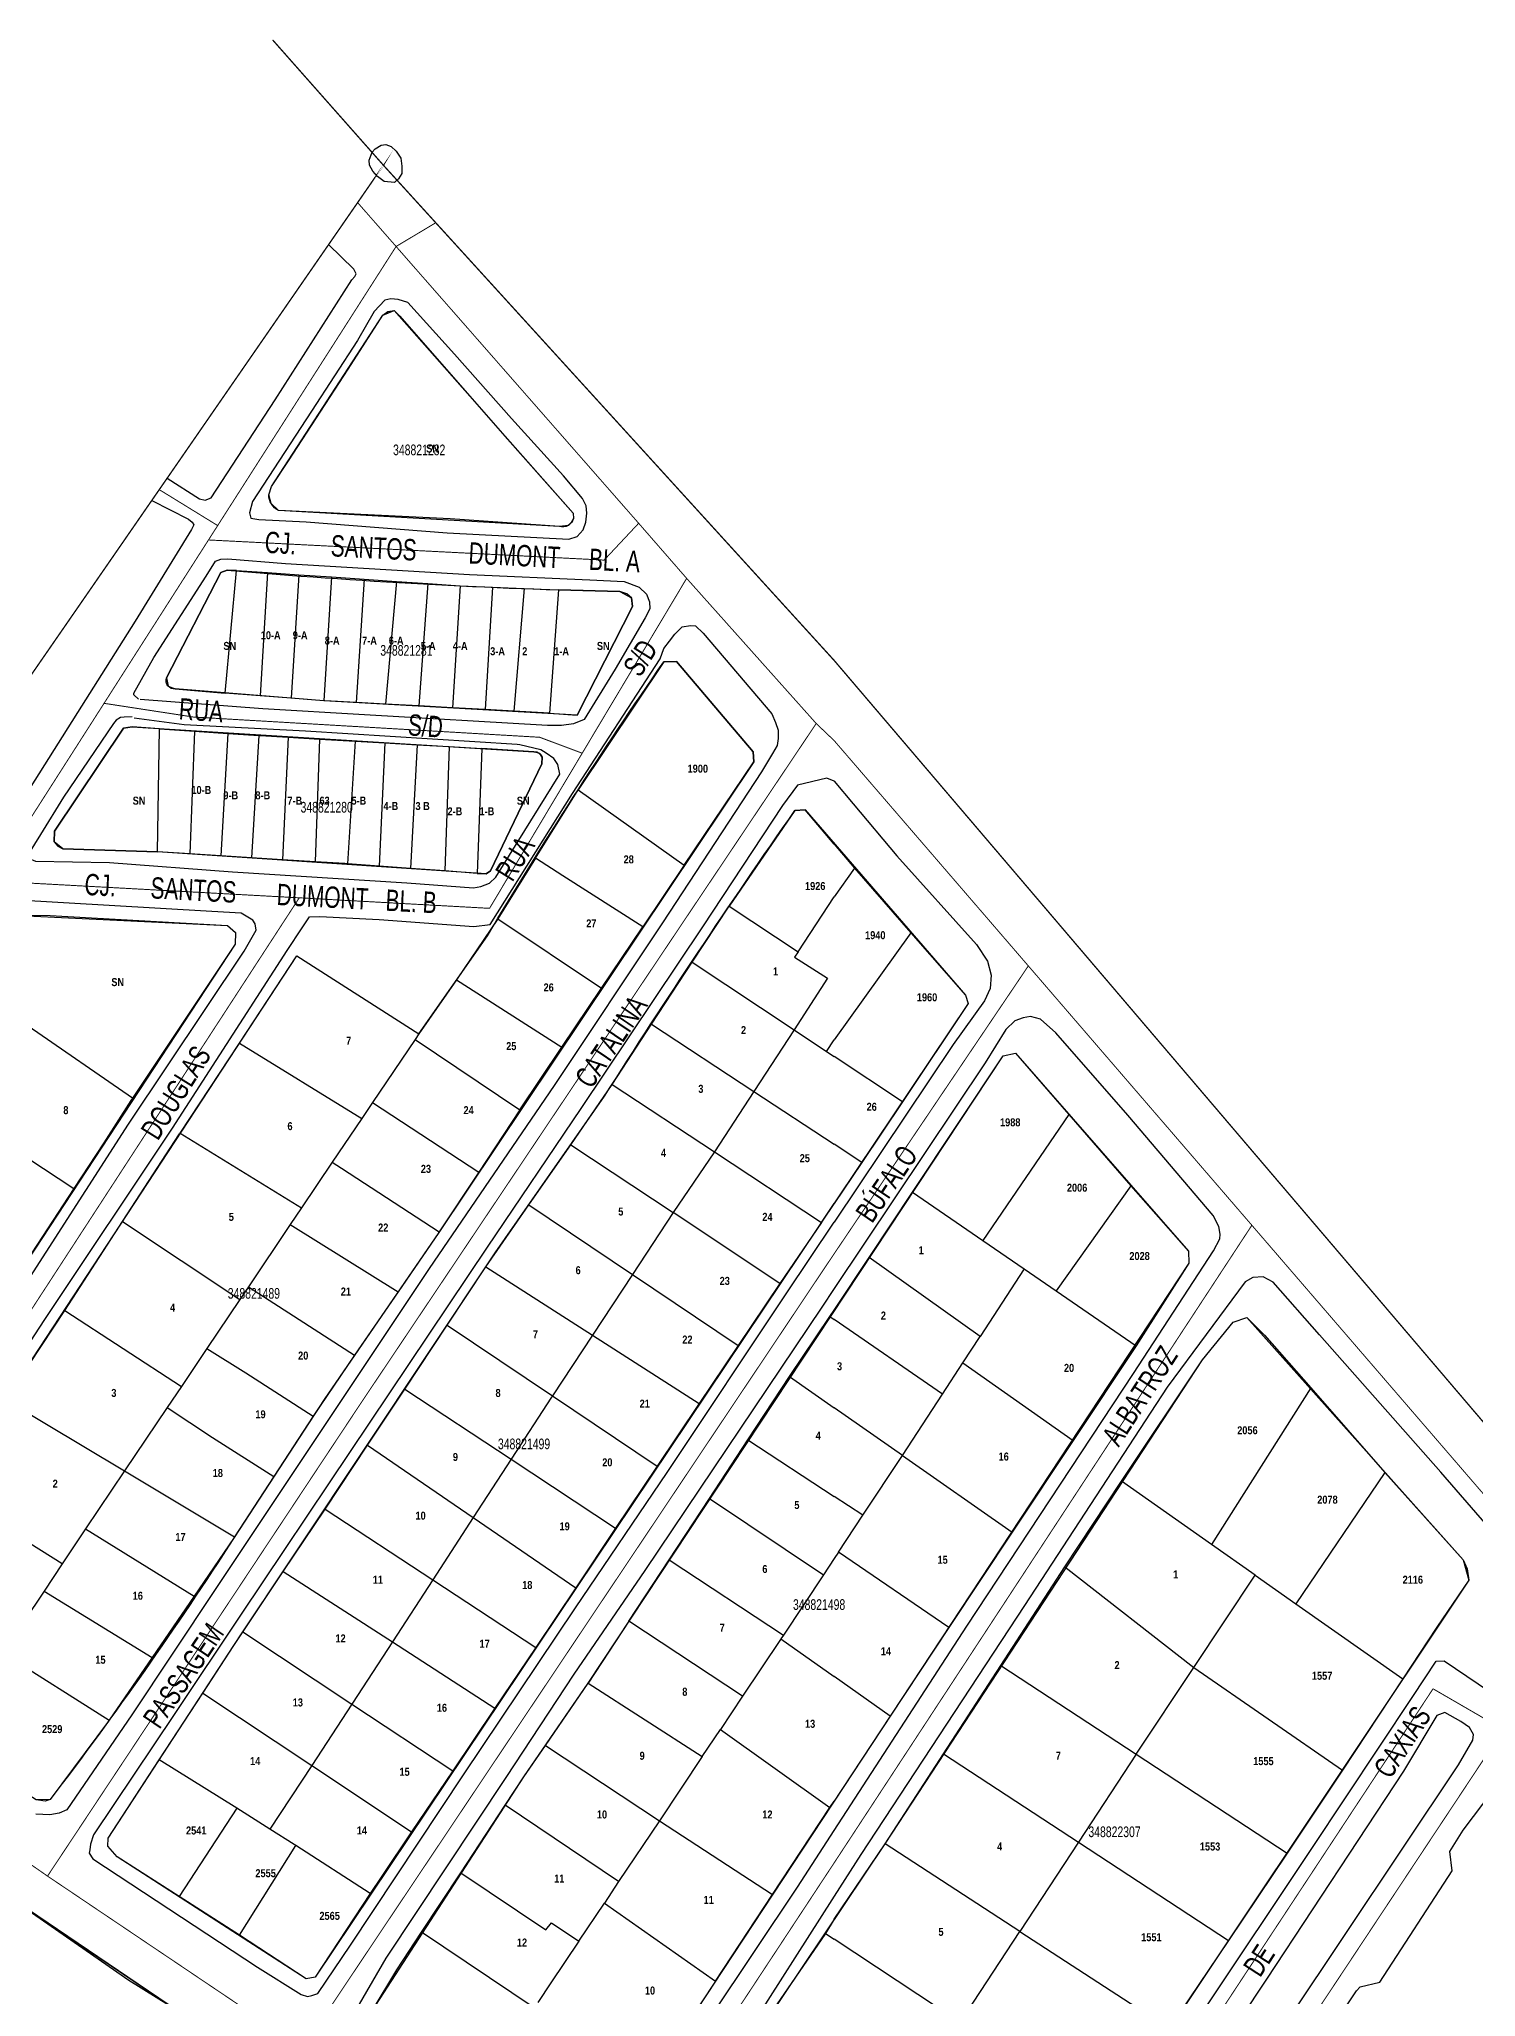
# Model space of a CAD drawing. Extents: x 203136 to 205923, y 4839890 to 4842982.
# Drawn here: x 204487.9 to 204757.1, y 4842615 to 4842981.9 of the extents above; entities that cross this region are included whole.
import ezdxf
from ezdxf.enums import TextEntityAlignment as Align

# ---------------------------------------------------------------- set-up
doc = ezdxf.new("R2010")
doc.units = 0
doc.header["$LTSCALE"] = 1.5
doc.header["$MEASUREMENT"] = 0
for name, color, linetype in [('CD_MALHA_LOTES', 40, 'CONTINUOUS'), ('CD_TXT_QUADRA', 7, 'CONTINUOUS'), ('LM-LIM-SETOR-FISCAL', 7, 'CONTINUOUS'), ('RU-QUADRAS', 210, 'CONTINUOUS'), ('SV-EIXO-RUA-N-PAV', 6, 'CONTINUOUS'), ('SV-EIXO-RUA-PAV', 20, 'CONTINUOUS'), ('SV-RUA-NAO-PAV-S-GUIA-C-GUIA', 7, 'CONTINUOUS'), ('SV-RUA-PAVIM-S-GUIA-C-GUIA', 7, 'CONTINUOUS'), ('SV-TXT-RUA-N-PAV-S-GUIA-C-GUIA', 7, 'CONTINUOUS'), ('SV-TXT-RUA-PAV-S-GUIA-C-GUIA', 7, 'CONTINUOUS'), ('Th_NmrPort', 1, 'CONTINUOUS')]:
    doc.layers.add(name, color=color, linetype=linetype)
doc.styles.add('ARIAL', font='ARIAL.TTF')
doc.styles.get("Standard").update_dxf_attribs({"font": 'swisscbo.ttf'})
doc.linetypes.add('Limite', pattern='A,20,-3,[130,ltypeshp.shx,S=6.35,R=0,X=0,Y=0],-3,20', length=46)

msp = doc.modelspace()

# ---------------------------------------------------------------- linework, layer by layer
at = {"layer": 'CD_MALHA_LOTES', "linetype": 'Continuous'}
for p, q in [((204553.23, 4842930.86), (204554.45, 4842931.04)), ((204554.45, 4842931.04), (204555.48, 4842929.99)), ((204545.8, 4842920.09), (204552.3, 4842930.21)), ((204552.3, 4842930.21), (204553.23, 4842930.86)), ((204555.48, 4842929.99), (204575.18, 4842907.48)), ((204534.62, 4842902.86), (204545.8, 4842920.09)), ((204575.18, 4842907.48), (204587.95, 4842893.07)), ((204531.42, 4842898.08), (204534.62, 4842902.86)), ((204530.91, 4842896.53), (204531.42, 4842898.08)), ((204531.36, 4842894.87), (204530.91, 4842896.53)), ((204532.72, 4842893.57), (204531.36, 4842894.87)), ((204564.89, 4842892.03), (204532.72, 4842893.57)), ((204585.4, 4842890.61), (204564.89, 4842892.03)), ((204587.07, 4842890.79), (204585.4, 4842890.61)), ((204587.6, 4842891.31), (204587.07, 4842890.79)), ((204588, 4842892.06), (204587.6, 4842891.31)), ((204587.95, 4842893.07), (204588, 4842892.06)), ((204521.94, 4842881.95), (204511.75, 4842862.21)), ((204523.15, 4842882.4), (204521.94, 4842881.95)), ((204522.73, 4842859.37), (204524.89, 4842882.34)), ((204524.89, 4842882.34), (204523.15, 4842882.4)), ((204524.89, 4842882.34), (204530.67, 4842881.94)), ((204530.67, 4842881.94), (204529.33, 4842858.85)), ((204530.67, 4842881.94), (204536.57, 4842881.54)), ((204536.57, 4842881.54), (204535.1, 4842858.4)), ((204536.57, 4842881.54), (204542.68, 4842881.12)), ((204542.68, 4842881.12), (204541.24, 4842857.92)), ((204542.68, 4842881.12), (204548.77, 4842880.7)), ((204548.77, 4842880.7), (204547.33, 4842857.59)), ((204548.77, 4842880.7), (204554.87, 4842880.28)), ((204554.87, 4842880.28), (204552.82, 4842857.28)), ((204554.87, 4842880.28), (204560.71, 4842879.88)), ((204560.71, 4842879.88), (204559.04, 4842856.94)), ((204560.71, 4842879.88), (204566.82, 4842879.46)), ((204566.82, 4842879.46), (204565.34, 4842856.6)), ((204566.82, 4842879.46), (204572.83, 4842879.21)), ((204572.83, 4842879.21), (204571.48, 4842856.26)), ((204572.83, 4842879.21), (204578.78, 4842878.95)), ((204578.78, 4842878.95), (204576.88, 4842855.97)), ((204578.78, 4842878.95), (204585.21, 4842878.68)), ((204585.21, 4842878.68), (204583.54, 4842855.6)), ((204596.71, 4842878.38), (204585.21, 4842878.68)), ((204598.01, 4842877.98), (204596.71, 4842878.38)), ((204598.87, 4842877.18), (204598.01, 4842877.98)), ((204599.06, 4842875.57), (204598.87, 4842877.18)), ((204588.72, 4842855.23), (204599.06, 4842875.57)), ((204604.95, 4842865.2), (204588.89, 4842841.21)), ((204607.34, 4842865.25), (204604.95, 4842865.2)), ((204621.68, 4842848.35), (204607.34, 4842865.25)), ((204511.75, 4842862.21), (204512.05, 4842860.66)), ((204512.05, 4842860.66), (204513.41, 4842860.15)), ((204513.41, 4842860.15), (204522.73, 4842859.37)), ((204529.33, 4842858.85), (204522.73, 4842859.37)), ((204535.1, 4842858.4), (204529.33, 4842858.85)), ((204541.24, 4842857.92), (204535.1, 4842858.4)), ((204541.41, 4842857.91), (204541.24, 4842857.92)), ((204547.33, 4842857.59), (204541.41, 4842857.91)), ((204552.82, 4842857.28), (204547.33, 4842857.59)), ((204559.04, 4842856.94), (204552.82, 4842857.28)), ((204565.34, 4842856.6), (204559.04, 4842856.94)), ((204571.48, 4842856.26), (204565.34, 4842856.6)), ((204576.88, 4842855.97), (204571.48, 4842856.26)), ((204583.54, 4842855.6), (204576.88, 4842855.97)), ((204583.54, 4842855.6), (204588.72, 4842855.23)), ((204503.7, 4842852.8), (204490.79, 4842833.51)), ((204505.35, 4842853.04), (204503.7, 4842852.8)), ((204510.42, 4842852.64), (204505.35, 4842853.04)), ((204510.05, 4842829.61), (204510.42, 4842852.64)), ((204510.42, 4842852.64), (204517.01, 4842852.2)), ((204517.01, 4842852.2), (204516.11, 4842829.23)), ((204517.01, 4842852.2), (204523.27, 4842851.78)), ((204523.27, 4842851.78), (204521.93, 4842828.86)), ((204523.27, 4842851.78), (204529.06, 4842851.4)), ((204529.06, 4842851.4), (204527.69, 4842828.5)), ((204529.06, 4842851.4), (204529.34, 4842851.38)), ((204529.34, 4842851.38), (204534.54, 4842851.08)), ((204534.54, 4842851.08), (204533.47, 4842828.14)), ((204534.54, 4842851.08), (204540.45, 4842850.73)), ((204540.45, 4842850.73), (204539.64, 4842827.75)), ((204540.45, 4842850.73), (204547.14, 4842850.35)), ((204547.14, 4842850.35), (204545.65, 4842827.36)), ((204547.14, 4842850.35), (204552.67, 4842850.03)), ((204552.67, 4842850.03), (204551.61, 4842826.92)), ((204552.67, 4842850.03), (204558.73, 4842849.67)), ((204558.73, 4842849.67), (204557.46, 4842826.49)), ((204558.73, 4842849.67), (204564.73, 4842849.32)), ((204564.73, 4842849.32), (204563.89, 4842826.02)), ((204564.73, 4842849.32), (204570.84, 4842848.97)), ((204570.84, 4842848.97), (204569.98, 4842825.57)), ((204580.62, 4842848.37), (204570.84, 4842848.97)), ((204581.73, 4842848.02), (204580.62, 4842848.37)), ((204582.18, 4842847.32), (204581.73, 4842848.02)), ((204582.07, 4842846.11), (204582.18, 4842847.32)), ((204621.81, 4842846.45), (204621.68, 4842848.35)), ((204572.49, 4842826.07), (204582.07, 4842846.11)), ((204608.8, 4842827.13), (204621.81, 4842846.45)), ((204580.92, 4842828.41), (204588.89, 4842841.21)), ((204588.89, 4842841.21), (204608.8, 4842827.13)), ((204629.52, 4842837.34), (204617.22, 4842819.45)), ((204631.42, 4842837.47), (204629.52, 4842837.34)), ((204636.88, 4842831.03), (204631.42, 4842837.47)), ((204490.79, 4842833.51), (204490.69, 4842831.51)), ((204490.69, 4842831.51), (204491.39, 4842830.65)), ((204491.39, 4842830.65), (204492.35, 4842830.15)), ((204492.35, 4842830.15), (204510.05, 4842829.61)), ((204516.11, 4842829.23), (204510.05, 4842829.61)), ((204521.93, 4842828.86), (204516.11, 4842829.23)), ((204527.69, 4842828.5), (204521.93, 4842828.86)), ((204533.47, 4842828.14), (204527.69, 4842828.5)), ((204580.92, 4842828.41), (204573.86, 4842817.03)), ((204586.02, 4842825.13), (204580.92, 4842828.41)), ((204636.88, 4842831.03), (204640.67, 4842826.57)), ((204539.64, 4842827.75), (204533.47, 4842828.14)), ((204545.15, 4842827.4), (204539.64, 4842827.75)), ((204545.65, 4842827.36), (204545.15, 4842827.4)), ((204551.61, 4842826.92), (204545.65, 4842827.36)), ((204557.46, 4842826.49), (204551.61, 4842826.92)), ((204563.89, 4842826.02), (204557.46, 4842826.49)), ((204569.98, 4842825.57), (204563.89, 4842826.02)), ((204569.98, 4842825.57), (204571.68, 4842825.47)), ((204571.68, 4842825.47), (204572.49, 4842826.07)), ((204601.01, 4842815.56), (204586.02, 4842825.13)), ((204608.8, 4842827.13), (204601.01, 4842815.56)), ((204640.67, 4842826.57), (204636.89, 4842821.18)), ((204640.67, 4842826.57), (204651.24, 4842814.44)), ((204630.12, 4842810.87), (204636.89, 4842821.18)), ((204481.72, 4842817.79), (204489.96, 4842817.67)), ((204489.96, 4842817.67), (204523.19, 4842815.79)), ((204610.29, 4842808.94), (204617.22, 4842819.45)), ((204617.22, 4842819.45), (204630.12, 4842810.87)), ((204523.19, 4842815.79), (204524.71, 4842814.46)), ((204524.71, 4842814.46), (204524.62, 4842812.33)), ((204573.86, 4842817.03), (204566.1, 4842805.63)), ((204573.86, 4842817.03), (204593.29, 4842804.08)), ((204593.29, 4842804.08), (204601.01, 4842815.56)), ((204651.24, 4842814.44), (204636.88, 4842794.36)), ((204651.24, 4842814.44), (204661.47, 4842802.76)), ((204524.62, 4842812.33), (204505.41, 4842783.47)), ((204525.42, 4842793.77), (204536.17, 4842810.09)), ((204536.17, 4842810.09), (204559.02, 4842795.48)), ((204630.12, 4842810.87), (204629.44, 4842809.84)), ((204602.68, 4842797.31), (204610.29, 4842808.94)), ((204610.29, 4842808.94), (204629.37, 4842796.26)), ((204629.44, 4842809.84), (204635.66, 4842805.91)), ((204566.1, 4842805.63), (204559.02, 4842795.48)), ((204566.1, 4842805.63), (204585.86, 4842793.03)), ((204585.86, 4842793.03), (204593.29, 4842804.08)), ((204635.66, 4842805.91), (204629.37, 4842796.26)), ((204661.47, 4842802.76), (204661.98, 4842801.16)), ((204661.98, 4842801.16), (204649.69, 4842782.75)), ((204505.41, 4842783.47), (204485.86, 4842796.94)), ((204559.02, 4842795.48), (204558.33, 4842794.46)), ((204595.28, 4842785.99), (204602.68, 4842797.31)), ((204602.68, 4842797.31), (204621.85, 4842784.71)), ((204629.37, 4842796.26), (204621.85, 4842784.71)), ((204629.37, 4842796.26), (204635.47, 4842792.2)), ((204514.29, 4842776.87), (204525.42, 4842793.77)), ((204525.42, 4842793.77), (204548.35, 4842779.64)), ((204558.33, 4842794.46), (204550.36, 4842782.63)), ((204558.33, 4842794.46), (204577.96, 4842781.23)), ((204577.96, 4842781.23), (204585.86, 4842793.03)), ((204635.47, 4842792.2), (204636.88, 4842794.36)), ((204635.47, 4842792.2), (204636.89, 4842791.26)), ((204668.55, 4842791.35), (204670.87, 4842791.87)), ((204670.87, 4842791.87), (204680.85, 4842780.39)), ((204649.69, 4842782.75), (204636.89, 4842791.26)), ((204651.56, 4842765.8), (204668.55, 4842791.35)), ((204587.5, 4842774.72), (204595.28, 4842785.99)), ((204595.28, 4842785.99), (204614.45, 4842773.36)), ((204621.85, 4842784.71), (204614.45, 4842773.36)), ((204621.85, 4842784.71), (204636.89, 4842774.83)), ((204505.1, 4842783), (204500, 4842775.1)), ((204505.41, 4842783.47), (204505.1, 4842783)), ((204550.36, 4842782.63), (204548.35, 4842779.64)), ((204550.36, 4842782.63), (204570.26, 4842769.57)), ((204577.96, 4842781.23), (204570.26, 4842769.57)), ((204649.69, 4842782.75), (204642.09, 4842771.37)), ((204474.33, 4842779.74), (204494.39, 4842766.52)), ((204548.35, 4842779.64), (204542.82, 4842771.44)), ((204680.85, 4842780.39), (204664.73, 4842756.76)), ((204680.85, 4842780.39), (204692.5, 4842767)), ((204500, 4842775.1), (204494.39, 4842766.52)), ((204503.54, 4842760.35), (204514.22, 4842776.77)), ((204514.22, 4842776.77), (204514.29, 4842776.87)), ((204514.29, 4842776.87), (204537.05, 4842762.88)), ((204579.64, 4842763.47), (204587.5, 4842774.72)), ((204587.5, 4842774.72), (204606.74, 4842762.03)), ((204614.45, 4842773.36), (204606.74, 4842762.03)), ((204614.45, 4842773.36), (204634.48, 4842760.16)), ((204642.09, 4842771.37), (204636.89, 4842774.83)), ((204542.82, 4842771.44), (204537.05, 4842762.88)), ((204542.82, 4842771.44), (204544.57, 4842770.3)), ((204544.57, 4842770.3), (204562.88, 4842758.38)), ((204570.26, 4842769.57), (204562.88, 4842758.38)), ((204642.09, 4842771.37), (204636.88, 4842763.7)), ((204494.39, 4842766.52), (204483.57, 4842749.97)), ((204692.5, 4842767), (204678.48, 4842747.32)), ((204692.5, 4842767), (204703.26, 4842754.79)), ((204537.05, 4842762.88), (204534.93, 4842759.74)), ((204571.62, 4842751.85), (204579.64, 4842763.47)), ((204579.64, 4842763.47), (204599.08, 4842750.4)), ((204634.48, 4842760.16), (204636.88, 4842763.7)), ((204643.45, 4842753.59), (204651.56, 4842765.8)), ((204651.56, 4842765.8), (204664.73, 4842756.76)), ((204492.68, 4842743.64), (204503.54, 4842760.35)), ((204503.54, 4842760.35), (204525.5, 4842745.72)), ((204534.93, 4842759.74), (204527.1, 4842748.1)), ((204534.93, 4842759.74), (204555.15, 4842747.12)), ((204606.74, 4842762.03), (204599.08, 4842750.4)), ((204626.71, 4842748.73), (204606.74, 4842762.03)), ((204634.48, 4842760.16), (204626.71, 4842748.73)), ((204562.81, 4842758.27), (204555.15, 4842747.12)), ((204562.88, 4842758.38), (204562.81, 4842758.27)), ((204664.73, 4842756.76), (204672.49, 4842751.43)), ((204564.35, 4842740.89), (204571.62, 4842751.85)), ((204571.62, 4842751.85), (204591.6, 4842739.04)), ((204636.88, 4842743.71), (204643.45, 4842753.59)), ((204664.22, 4842738.76), (204643.45, 4842753.59)), ((204672.49, 4842751.43), (204664.22, 4842738.76)), ((204672.49, 4842751.43), (204678.48, 4842747.32)), ((204703.37, 4842752.52), (204693.46, 4842737.04)), ((204703.26, 4842754.79), (204703.37, 4842752.52)), ((204527.1, 4842748.1), (204525.5, 4842745.72)), ((204527.1, 4842748.1), (204547, 4842735.26)), ((204599.08, 4842750.4), (204591.6, 4842739.04)), ((204599.08, 4842750.4), (204618.89, 4842737.09)), ((204626.71, 4842748.73), (204618.89, 4842737.09)), ((204525.5, 4842745.72), (204519.32, 4842736.53)), ((204555.15, 4842747.12), (204547, 4842735.26)), ((204678.48, 4842747.32), (204693.46, 4842737.04)), ((204481.67, 4842726.92), (204492.68, 4842743.64)), ((204492.68, 4842743.64), (204514.54, 4842729.43)), ((204556.43, 4842728.93), (204564.35, 4842740.89)), ((204564.35, 4842740.89), (204584.1, 4842727.64)), ((204628.49, 4842731.27), (204636.08, 4842742.5)), ((204636.08, 4842742.5), (204636.88, 4842743.71)), ((204636.08, 4842742.5), (204636.89, 4842741.94)), ((204657.2, 4842727.99), (204636.89, 4842741.94)), ((204705.89, 4842734.43), (204711.63, 4842741.47)), ((204711.63, 4842741.47), (204714.2, 4842742.34)), ((204714.2, 4842742.34), (204717.55, 4842739)), ((204591.6, 4842739.04), (204584.1, 4842727.64)), ((204591.6, 4842739.04), (204611.58, 4842726.22)), ((204618.89, 4842737.09), (204611.58, 4842726.22)), ((204661.02, 4842733.84), (204664.22, 4842738.76)), ((204693.46, 4842737.04), (204681.69, 4842719.31)), ((204717.55, 4842739), (204726.2, 4842729.14)), ((204519.32, 4842736.53), (204514.54, 4842729.43)), ((204519.32, 4842736.53), (204526.62, 4842731.98)), ((204547, 4842735.26), (204539.27, 4842723.86)), ((204657.2, 4842727.99), (204661.02, 4842733.84)), ((204661.02, 4842733.84), (204681.69, 4842719.31)), ((204690.74, 4842711.68), (204705.89, 4842734.43)), ((204514.54, 4842729.43), (204511.88, 4842725.48)), ((204526.62, 4842731.98), (204539.27, 4842723.86)), ((204620.73, 4842719.41), (204628.49, 4842731.27)), ((204628.49, 4842731.27), (204636.89, 4842725.4)), ((204481.67, 4842726.92), (204503.89, 4842713.59)), ((204549.45, 4842718.4), (204556.43, 4842728.93)), ((204556.43, 4842728.93), (204576.36, 4842715.77)), ((204583.93, 4842727.39), (204576.36, 4842715.77)), ((204584.1, 4842727.64), (204583.93, 4842727.39)), ((204584.1, 4842727.64), (204603.7, 4842714.49)), ((204611.58, 4842726.22), (204603.7, 4842714.49)), ((204649.68, 4842716.47), (204657.2, 4842727.99)), ((204726.2, 4842729.14), (204707.58, 4842699.82)), ((204726.2, 4842729.14), (204740.11, 4842713.3)), ((204511.88, 4842725.48), (204503.89, 4842713.59)), ((204511.88, 4842725.48), (204520.38, 4842719.85)), ((204539.27, 4842723.86), (204531.88, 4842712.54)), ((204649.68, 4842716.47), (204636.89, 4842725.4)), ((204520.38, 4842719.85), (204531.88, 4842712.54)), ((204541.47, 4842706.43), (204549.45, 4842718.4)), ((204549.45, 4842718.4), (204569.24, 4842704.83)), ((204613.51, 4842708.44), (204620.73, 4842719.41)), ((204620.73, 4842719.41), (204636.88, 4842708.81)), ((204681.69, 4842719.31), (204670.26, 4842702.1)), ((204576.36, 4842715.77), (204569.24, 4842704.83)), ((204576.36, 4842715.77), (204595.92, 4842702.85)), ((204642.26, 4842705.28), (204649.68, 4842716.47)), ((204649.68, 4842716.47), (204670.26, 4842702.1)), ((204503.89, 4842713.59), (204496.6, 4842702.76)), ((204503.89, 4842713.59), (204524.5, 4842701.22)), ((204531.88, 4842712.54), (204524.5, 4842701.22)), ((204603.7, 4842714.49), (204595.92, 4842702.85)), ((204680.12, 4842695.58), (204690.74, 4842711.68)), ((204707.58, 4842699.82), (204690.74, 4842711.68)), ((204740.11, 4842713.3), (204723.42, 4842688.65)), ((204740.11, 4842713.3), (204754.79, 4842696.92)), ((204492.21, 4842696.17), (204470.41, 4842709.82)), ((204605.97, 4842696.94), (204613.51, 4842708.44)), ((204613.51, 4842708.44), (204634.86, 4842694.12)), ((204642.26, 4842705.28), (204636.88, 4842708.81)), ((204533.65, 4842694.74), (204541.47, 4842706.43)), ((204541.47, 4842706.43), (204561.65, 4842693.16)), ((204569.24, 4842704.83), (204561.65, 4842693.16)), ((204569.24, 4842704.83), (204588.44, 4842691.66)), ((204637.69, 4842698.38), (204642.26, 4842705.28)), ((204496.6, 4842702.76), (204492.21, 4842696.17)), ((204496.6, 4842702.76), (204516.91, 4842690.11)), ((204524.41, 4842701.08), (204516.91, 4842690.11)), ((204524.5, 4842701.22), (204524.41, 4842701.08)), ((204595.92, 4842702.85), (204588.44, 4842691.66)), ((204670.26, 4842702.1), (204658.4, 4842684.22)), ((204598.4, 4842685.4), (204605.97, 4842696.94)), ((204605.97, 4842696.94), (204627.37, 4842682.82)), ((204636.89, 4842697.18), (204634.86, 4842694.12)), ((204637.69, 4842698.38), (204636.89, 4842697.18)), ((204658.4, 4842684.22), (204637.69, 4842698.38)), ((204715.79, 4842694.03), (204707.58, 4842699.82)), ((204754.79, 4842696.92), (204755.49, 4842695.21)), ((204492.21, 4842696.17), (204488.81, 4842691.07)), ((204526.08, 4842683.43), (204533.65, 4842694.74)), ((204533.65, 4842694.74), (204554.08, 4842681.53)), ((204561.65, 4842693.16), (204554.08, 4842681.53)), ((204561.65, 4842693.16), (204580.95, 4842680.47)), ((204634.86, 4842694.12), (204627.37, 4842682.82)), ((204668.11, 4842677.09), (204680.12, 4842695.58)), ((204680.12, 4842695.58), (204704.29, 4842676.74)), ((204704.29, 4842676.74), (204715.79, 4842694.03)), ((204715.79, 4842694.03), (204723.42, 4842688.65)), ((204755.82, 4842693.12), (204749.8, 4842684.29)), ((204755.49, 4842695.21), (204755.82, 4842693.12)), ((204488.81, 4842691.07), (204481.11, 4842679.51)), ((204488.81, 4842691.07), (204509.05, 4842678.62)), ((204516.91, 4842690.11), (204509.05, 4842678.62)), ((204588.44, 4842691.66), (204580.95, 4842680.47)), ((204598.4, 4842685.4), (204590.81, 4842673.83)), ((204619.7, 4842671.34), (204598.4, 4842685.4)), ((204723.42, 4842688.65), (204743.43, 4842674.62)), ((204524.36, 4842680.86), (204526.08, 4842683.43)), ((204526.08, 4842683.43), (204546.5, 4842669.89)), ((204554.08, 4842681.53), (204546.6, 4842670.04)), ((204554.08, 4842681.53), (204573.3, 4842669.11)), ((204626.83, 4842682), (204619.7, 4842671.34)), ((204626.9, 4842682.1), (204626.83, 4842682)), ((204627.37, 4842682.82), (204626.9, 4842682.1)), ((204626.9, 4842682.1), (204636.89, 4842675.06)), ((204658.4, 4842684.22), (204647.37, 4842667.61)), ((204749.8, 4842684.29), (204743.43, 4842674.62)), ((204481.11, 4842679.51), (204501.01, 4842666.85)), ((204509.05, 4842678.62), (204501.01, 4842666.85)), ((204518.56, 4842671.96), (204524.36, 4842680.86)), ((204580.95, 4842680.47), (204573.3, 4842669.11)), ((204647.37, 4842667.61), (204636.89, 4842675.06)), ((204657.39, 4842660.57), (204668.11, 4842677.09)), ((204668.11, 4842677.09), (204693.48, 4842660.49)), ((204693.48, 4842660.49), (204704.29, 4842676.74)), ((204704.29, 4842676.74), (204732.14, 4842657.48)), ((204743.43, 4842674.62), (204732.14, 4842657.48)), ((204510.41, 4842659.47), (204518.56, 4842671.96)), ((204518.56, 4842671.96), (204538.97, 4842658.4)), ((204582.8, 4842662.15), (204590.81, 4842673.83)), ((204590.81, 4842673.83), (204612.16, 4842660.05)), ((204619.7, 4842671.34), (204615.56, 4842665.15)), ((204501.01, 4842666.85), (204500.91, 4842666.71)), ((204546.5, 4842669.89), (204538.97, 4842658.4)), ((204546.6, 4842670.04), (204546.5, 4842669.89)), ((204546.5, 4842669.89), (204565.39, 4842657.38)), ((204573.3, 4842669.11), (204565.39, 4842657.38)), ((204647.37, 4842667.61), (204636.89, 4842651.71)), ((204500.91, 4842666.71), (204489.96, 4842652.03)), ((204612.16, 4842660.05), (204615.56, 4842665.15)), ((204615.56, 4842665.15), (204636.1, 4842650.51)), ((204578.75, 4842656.25), (204582.8, 4842662.15)), ((204582.8, 4842662.15), (204604.12, 4842648)), ((204612.16, 4842660.05), (204604.12, 4842648)), ((204646.43, 4842643.69), (204657.39, 4842660.57)), ((204657.39, 4842660.57), (204682.66, 4842644.02)), ((204693.48, 4842660.49), (204682.66, 4842644.02)), ((204693.48, 4842660.49), (204721.8, 4842641.96)), ((204500.81, 4842644.74), (204510.41, 4842659.47)), ((204524.93, 4842650.35), (204510.41, 4842659.47)), ((204538.97, 4842658.4), (204531.14, 4842646.45)), ((204538.97, 4842658.4), (204557.7, 4842645.96)), ((204565.39, 4842657.38), (204557.7, 4842645.96)), ((204575.24, 4842650.92), (204578.75, 4842656.25)), ((204732.14, 4842657.48), (204721.8, 4842641.96)), ((204489.03, 4842651.7), (204487.3, 4842651.92)), ((204489.96, 4842652.03), (204489.03, 4842651.7)), ((204524.93, 4842650.35), (204514.11, 4842633.84)), ((204531.14, 4842646.45), (204524.93, 4842650.35)), ((204566.89, 4842638.24), (204575.24, 4842650.92)), ((204596.49, 4842636.61), (204575.24, 4842650.92)), ((204625.34, 4842634.2), (204636.1, 4842650.51)), ((204636.1, 4842650.51), (204636.89, 4842651.71)), ((204535.7, 4842643.59), (204531.14, 4842646.45)), ((204557.7, 4842645.96), (204552.11, 4842637.66)), ((204604.12, 4842648), (204596.49, 4842636.61)), ((204604.12, 4842648), (204625.34, 4842634.2)), ((204500.74, 4842643.24), (204500.81, 4842644.74)), ((204502.54, 4842641.26), (204500.74, 4842643.24)), ((204514.11, 4842633.84), (204502.54, 4842641.26)), ((204525.41, 4842626.59), (204535.99, 4842643.4)), ((204535.99, 4842643.4), (204535.7, 4842643.59)), ((204549.94, 4842634.36), (204535.99, 4842643.4)), ((204636.89, 4842629.59), (204646.43, 4842643.69)), ((204671.7, 4842627.28), (204646.43, 4842643.69)), ((204682.66, 4842644.02), (204671.7, 4842627.28)), ((204682.66, 4842644.02), (204710.79, 4842625.59)), ((204721.8, 4842641.96), (204710.79, 4842625.59)), ((204552.11, 4842637.66), (204549.94, 4842634.36)), ((204559.57, 4842627.12), (204566.89, 4842638.24)), ((204566.89, 4842638.24), (204582.87, 4842627.6)), ((204531.31, 4842600.6), (204477.79, 4842636.77)), ((204525.41, 4842626.59), (204514.11, 4842633.84)), ((204549.94, 4842634.36), (204539.63, 4842618.69)), ((204596.49, 4842636.61), (204593.81, 4842632.6)), ((204614.63, 4842617.95), (204625.34, 4842634.2)), ((204589.01, 4842625.43), (204593.81, 4842632.6)), ((204593.81, 4842632.6), (204614.63, 4842617.95)), ((204537.93, 4842618.41), (204525.41, 4842626.59)), ((204554.92, 4842620.06), (204559.57, 4842627.12)), ((204580.68, 4842612.93), (204559.57, 4842627.12)), ((204582.87, 4842627.6), (204583.92, 4842628.87)), ((204583.92, 4842628.87), (204589.01, 4842625.43)), ((204635.28, 4842626.87), (204624.04, 4842610.53)), ((204636.89, 4842629.59), (204635.28, 4842626.87)), ((204635.28, 4842626.87), (204636.88, 4842625.81)), ((204660.5, 4842610.21), (204671.7, 4842627.28)), ((204671.7, 4842627.28), (204699.67, 4842609.07)), ((204589.01, 4842625.43), (204583.81, 4842617.64)), ((204660.5, 4842610.21), (204636.88, 4842625.81)), ((204710.79, 4842625.59), (204699.67, 4842609.07)), ((204550.29, 4842612.38), (204554.92, 4842620.06)), ((204539.63, 4842618.69), (204537.93, 4842618.41)), ((204583.81, 4842617.64), (204581.37, 4842613.97)), ((204614.63, 4842617.95), (204604.96, 4842603.26))]:
    msp.add_line(p, q, dxfattribs=at)
at = {"layer": 'LM-LIM-SETOR-FISCAL'}
for points in [[(204531.63128, 4842981.789085, 0.25, 0.25, 0), (204552.409898, 4842958.280115, 0.25, 0.25, 0)], [(204552.411197, 4842958.281995, 0.25, 0.25, 0), (204552.409898, 4842958.280115, 0.25, 0.25, 0)], [(204552.409898, 4842958.280115, 0.25, 0.25, 0), (204552.41, 4842958.28, 0.25, 0.25, 0), (204636.88, 4842865.48, 0.25, 0.25, 0), (204802.20702, 4842671.508044, 0.25, 0.25, 0), (204837.727029, 4842630.149129, 0.25, 0.25, 0), (205008.271732, 4842430.409897, 0.25, 0.25, 0), (205138.673959, 4842279.328213, 0.25, 0.25, 0), (205174.437256, 4842238.699161, 0.25, 0.25, 0), (205203.631784, 4842204.152303, 0.25, 0.25, 0), (205240.124945, 4842163.766539, 0.25, 0.25, 0), (205267.85, 4842136.34, 0.25, 0.25, 0)]]:
    msp.add_lwpolyline(points, format="xyseb", dxfattribs=at)
at = {"layer": 'LM-LIM-SETOR-FISCAL', "linetype": 'Limite', "ltscale": 0.1, "flags": 128}
msp.add_lwpolyline([(203469.377234, 4841362.89061, 0.25, 0.25, 0), (203519.491753, 4841421.251163, 0.25, 0.25, 0), (203539.040039, 4841445.453803, 0.25, 0.25, 0), (203552.611299, 4841461.387824, 0.25, 0.25, 0), (203566.238133, 4841484.68956, 0.25, 0.25, 0), (203609.99, 4841529.19, 0.25, 0.25, 0), (203632, 4841555.03, 0.25, 0.25, 0), (203660.44, 4841587.64, 0.25, 0.25, 0), (203674.06, 4841602.04, 0.25, 0.25, 0), (203710.04, 4841645.13, 0.25, 0.25, 0), (203742.06, 4841682.63, 0.25, 0.25, 0), (203749.59, 4841692.3, 0.25, 0.25, 0), (203765.8, 4841714.59, 0.25, 0.25, 0), (203770.437717, 4841723.305383, 0.25, 0.25, 0), (203714.413653, 4841762.64358, 0.25, 0.25, 0), (203723.585168, 4841777.541949, 0.25, 0.25, 0), (203744.064325, 4841808.260684, 0.25, 0.25, 0), (203754.769339, 4841823.620052, 0.25, 0.25, 0), (203763.612611, 4841832.928759, 0.25, 0.25, 0), (203773.572638, 4841842.432366, 0.25, 0.25, 0), (203784.091768, 4841852.942481, 0.25, 0.25, 0), (203799.86552, 4841866.904972, 0.25, 0.25, 0), (203809.371409, 4841877.624378, 0.25, 0.25, 0), (203820.293068, 4841888.950542, 0.25, 0.25, 0), (203834.046268, 4841882.073942, 0.25, 0.25, 0), (204046.7661, 4842201.182221, 0.25, 0.25, 0), (204178.512752, 4842399.235913, 0.25, 0.25, 0), (204339.269682, 4842642.311478, 0.25, 0.25, 0), (204394.703106, 4842727.956118, 0.25, 0.25, 0), (204455.679872, 4842818.312599, 0.25, 0.25, 0), (204552.409898, 4842958.280115, 0.18, 0.18, 0), (204552.411197, 4842958.281995, 0.25, 0.25, 0), (204552.409898, 4842958.280115, 0.25, 0.25, 0), (204552.41, 4842958.28, 0.25, 0.25, 0), (204636.88, 4842865.48, 0.25, 0.25, 0), (204802.20702, 4842671.508044, 0.25, 0.25, 0), (204837.727029, 4842630.149129, 0.25, 0.25, 0), (205008.271732, 4842430.409897, 0.25, 0.25, 0), (205138.673959, 4842279.328213, 0.25, 0.25, 0), (205174.437256, 4842238.699161, 0.25, 0.25, 0), (205203.631784, 4842204.152303, 0.25, 0.25, 0), (205240.124945, 4842163.766539, 0.25, 0.25, 0), (205267.85, 4842136.34, 0.25, 0.25, 0), (205295.915353, 4842071.881893, 0.25, 0.25, 0), (205307.647026, 4842046.742594, 0.25, 0.25, 0), (205351.13, 4841954.04, 0.25, 0.25, 0), (205379.26, 4841896.27, 0.25, 0.25, 0), (205405.061808, 4841844.580735, 0.25, 0.25, 0), (205438.77, 4841777.24, 0.25, 0.25, 0), (205460.65, 4841701.79, 0.25, 0.25, 0), (205500.37, 4841613.55, 0.25, 0.25, 0), (205574.15, 4841463.73, 0.25, 0.25, 0), (205576.19, 4841458.65, 0.25, 0.25, 0), (205586.52, 4841433.19, 0.25, 0.25, 0), (205615.29, 4841364.14, 0.25, 0.25, 0), (205647.73668, 4841231.470751, 0.25, 0.25, 0), (205655.460047, 4841210.753747, 0.25, 0.25, 0), (205675.209194, 4841159.41187, 0.25, 0.25, 0), (205690.04619, 4841124.071091, 0.25, 0.25, 0), (205704.679922, 4841088.324092, 0.25, 0.25, 0), (205713.35, 4841065.22, 0.25, 0.25, 0), (205719.94, 4841049.35, 0.25, 0.25, 0), (205719.957412, 4841049.304741, 0, 0, 0), (205790.360912, 4840892.191443, 0, 0, 0)], format="xyseb", dxfattribs=at)
at = {"layer": 'RU-QUADRAS', "color": 6, "linetype": 'Continuous'}
for points in [[(204530.91, 4842896.53), (204531.42, 4842898.08), (204552.3, 4842930.21), (204554.45, 4842931.04), (204587.95, 4842893.07), (204588, 4842892.06, -0.4414013425), (204585.4, 4842890.61), (204532.72, 4842893.57, -0.2784968139)], [(204511.75, 4842862.21), (204521.94, 4842881.95), (204523.15, 4842882.4, 0.0155262745), (204596.71, 4842878.38), (204598.87, 4842877.18), (204599.06, 4842875.57), (204588.72, 4842855.23), (204541.24, 4842857.92), (204513.41, 4842860.15, -0.5599110419)], [(204448.58, 4842676.67), (204536.17, 4842810.09), (204559.02, 4842795.48), (204571.92, 4842813.89, -0.0173938285), (204604.95, 4842865.2), (204607.34, 4842865.25), (204621.68, 4842848.35), (204621.81, 4842846.45), (204562.81, 4842758.27), (204541.29, 4842726.95), (204524.41, 4842701.08, -0.0205261441), (204489.96, 4842652.03), (204487.3, 4842651.92)], [(204490.69, 4842831.51), (204490.79, 4842833.51), (204503.7, 4842852.8), (204505.35, 4842853.04), (204580.62, 4842848.37, -0.3616387957), (204582.18, 4842847.32), (204582.07, 4842846.11), (204572.49, 4842826.07), (204571.68, 4842825.47), (204510.05, 4842829.61), (204492.35, 4842830.15)], [(204500.74, 4842643.24), (204500.81, 4842644.74), (204524.36, 4842680.86), (204573.36, 4842754.48), (204593.85, 4842783.81, -0.0114146191), (204629.52, 4842837.34), (204631.42, 4842837.47), (204661.47, 4842802.76), (204661.98, 4842801.16), (204539.63, 4842618.69), (204537.93, 4842618.41), (204502.54, 4842641.26)]]:
    msp.add_lwpolyline(points, format="xyb", close=True, dxfattribs=at)
for points in [[(204398.92, 4842711.51), (204465.07, 4842809.86), (204479.15, 4842816.94), (204481.72, 4842817.79), (204523.19, 4842815.79), (204524.71, 4842814.46), (204524.62, 4842812.33), (204452.23, 4842702.19), (204439.5, 4842684.12), (204438.58, 4842683.62), (204427.65, 4842690.24), (204399.15, 4842709.19)], [(204550.29, 4842612.38), (204578.75, 4842656.25), (204590.81, 4842673.83), (204668.55, 4842791.35), (204670.87, 4842791.87), (204703.26, 4842754.79), (204703.37, 4842752.52), (204604.96, 4842603.26), (204592.28, 4842584.52), (204590.8, 4842584.41), (204551.03, 4842610.44)], [(204603.05, 4842578.01), (204604.27, 4842580.77), (204646.43, 4842643.69), (204705.89, 4842734.43), (204711.63, 4842741.47), (204714.2, 4842742.34), (204754.79, 4842696.92), (204755.82, 4842693.12), (204659.72, 4842549.1), (204655.57, 4842544.54), (204652.35, 4842544.2), (204603.76, 4842575.41)], [(204437.51, 4842583.49), (204473.37, 4842637.11), (204474.62, 4842637.98), (204477.79, 4842636.77), (204531.31, 4842600.6), (204493.67, 4842543.9)]]:
    msp.add_lwpolyline(points, close=True, dxfattribs=at)
at = {"layer": 'SV-EIXO-RUA-N-PAV', "const_width": 0.18, "flags": 128}
msp.add_lwpolyline([(204500.0511, 4842857.4398), (204516.800621, 4842854.8709), (204581.694792, 4842851.0786), (204589.665022, 4842848.0934)], dxfattribs=at)
at = {"layer": 'SV-EIXO-RUA-PAV', "const_width": 0.18}
for points in [[(204636.891274, 4842850.442631), (204633.520079, 4842853.65813), (204609.2369, 4842880.8593), (204600.242787, 4842891.1862), (204554.7826, 4842943.0585), (204547.574111, 4842951.282774)], [(204636.885864, 4842538.892458), (204590.434516, 4842569.578), (204537.326154, 4842605.4217), (204489.4592, 4842637.6465), (204485.520028, 4842640.3866), (204475.603401, 4842646.7044), (204438.602309, 4842670.2776), (204410.274849, 4842688.3248), (204390.370988, 4842701.232887), (204381.314421, 4842707.270599)]]:
    msp.add_lwpolyline(points, dxfattribs=at)
at = {"layer": 'SV-EIXO-RUA-PAV', "const_width": 0.18, "flags": 128}
for points in [[(204478.77062, 4842824.1499), (204500.0511, 4842857.4398), (204519.623524, 4842888.0577), (204521.347105, 4842890.7539), (204554.7826, 4842943.0585), (204562.216523, 4842947.506408)], [(204510.397713, 4842897.488844), (204521.347105, 4842890.7539)], [(204519.623524, 4842888.0577), (204593.7683, 4842884.2824), (204600.242787, 4842891.1862)], [(204609.2369, 4842880.8593), (204589.665022, 4842848.0934), (204572.29825, 4842819.0192), (204536.6392, 4842820.991), (204478.77062, 4842824.1499), (204458.63171, 4842811.5171), (204413.637525, 4842745.0876), (204393.08146, 4842714.0819), (204390.370988, 4842701.232887), (204388.886341, 4842692.7131), (204369.109454, 4842662.3259), (204352.32899, 4842635.9292), (204333.031461, 4842625.0353), (204307.0217, 4842584.8117), (204305.9458, 4842580.2073), (204301.187582, 4842561.52263), (204300.726676, 4842557.8723), (204243.827519, 4842473.2809), (204209.661355, 4842422.046656), (204162.855803, 4842351.4479), (204118.447504, 4842286.163007), (204062.169756, 4842201.1799)], [(204489.4592, 4842637.6465), (204548.542062, 4842726.8248), (204633.520079, 4842853.65813)], [(204636.8912, 4842850.4427), (204673.272, 4842808.2302), (204715.1634, 4842759.6237), (204775.495346, 4842689.6206), (204777.2127, 4842687.6279), (204796.6281, 4842665.1002), (204805.838626, 4842654.4133), (205015.9368, 4842410.6366), (205027.7466, 4842396.9337), (205197.12, 4842201.16)], [(204536.6392, 4842820.991), (204438.602309, 4842670.2776)], [(204673.272, 4842808.2302), (204636.889604, 4842754.3003)], [(204715.1634, 4842759.6237), (204636.887622, 4842640.1371)], [(204636.889604, 4842754.300301), (204537.326154, 4842605.4217)], [(204636.884766, 4842475.6724), (204665.959603, 4842519.691968), (204757.7, 4842658.1553), (204762.304866, 4842665.1105), (204777.2127, 4842687.6279)], [(204636.885233, 4842502.5527), (204653.419252, 4842527.425185), (204749.1207, 4842672.7526)], [(204749.1207, 4842672.7526), (204762.304866, 4842665.1105)], [(204636.887622, 4842640.1371), (204590.434516, 4842569.578)]]:
    msp.add_lwpolyline(points, dxfattribs=at)
at = {"layer": 'SV-RUA-NAO-PAV-S-GUIA-C-GUIA'}
for points in [[(204583.14, 4842853.28), (204548.84, 4842855.28), (204529.78, 4842856.4), (204506.79, 4842858.18)], [(204577.464542, 4842849.72589), (204537.82, 4842852.22), (204515.07, 4842853.41), (204505.69, 4842854.69)], [(204581.93, 4842848.73), (204577.97, 4842849.69), (204577.464542, 4842849.72589)]]:
    msp.add_lwpolyline(points, dxfattribs=at)
at = {"layer": 'SV-RUA-PAVIM-S-GUIA-C-GUIA'}
for points in [[(204552.52, 4842955.23), (204551.27, 4842956.17), (204550.41, 4842957.16), (204549.83, 4842958.29), (204549.71, 4842959.26), (204550.29, 4842960.71), (204550.87, 4842961.34), (204552, 4842962.07), (204552.86, 4842962.2), (204553.86, 4842961.77), (204554.77, 4842960.92), (204555.67, 4842959.61), (204555.85, 4842958.12), (204555.86, 4842956.73), (204555.24, 4842955.75), (204554.49, 4842955.03)], [(204589.73, 4842895.8), (204586.18, 4842900.06), (204576.42, 4842910.79), (204565.71, 4842922.85), (204556.96, 4842932.56), (204555.15, 4842933.12), (204553.82, 4842933.22), (204552.68, 4842932.98), (204550.65, 4842930.9), (204547.53, 4842925.46), (204538.94, 4842912.22), (204527.87, 4842895.27), (204527.29, 4842893.14), (204527.56, 4842892.14), (204529.04, 4842891.89), (204537.95, 4842891.43), (204564.34, 4842889.37), (204587.14, 4842888.19), (204588.72, 4842888.68), (204589.84, 4842889.95), (204590.33, 4842891.4), (204590.55, 4842893.08), (204590.42, 4842894.45)]]:
    msp.add_lwpolyline(points, close=True, dxfattribs=at)
for points in [[(204532.11, 4842914.33), (204546.49, 4842936.78), (204547.05, 4842937.44), (204547.28, 4842937.95), (204546.88, 4842938.81), (204542.133814, 4842943.410709)], [(204511.893952, 4842899.653888), (204517.92, 4842895.78), (204519, 4842895.49), (204520.13, 4842895.95), (204532.11, 4842914.33)], [(204509.004166, 4842895.472394), (204515.88, 4842891.97), (204516.58, 4842891.4), (204516.85, 4842890.89), (204516.43, 4842890.02), (204505.88, 4842872.85), (204495.82, 4842856.88), (204482.69, 4842836.13)], [(204506.48, 4842858.2), (204505.63, 4842859.04), (204505.63, 4842859.36), (204509.37, 4842866.04), (204519.2, 4842881.29), (204520.95, 4842884.07), (204521.96, 4842884.47), (204523.24, 4842884.52), (204534.06, 4842883.62), (204568.555, 4842881.555), (204591.08, 4842880.61), (204597.51, 4842880.26), (204600.31, 4842879.23), (204601.7, 4842877.89), (204602.3, 4842876.45), (204602.32, 4842875.15), (204601.45, 4842873.49), (204595.85, 4842863.83), (204590.05, 4842854.38), (204588.05, 4842853.61), (204585.81, 4842853.27), (204583.14, 4842853.28)], [(204460.06, 4842697.68), (204488.98, 4842741.99), (204512.9, 4842777.85), (204534.35, 4842811.12), (204537.15, 4842815.36), (204538.54, 4842817.43), (204540.51, 4842817.47), (204551.58, 4842816.9), (204569.36, 4842815.64), (204572.39, 4842815.96), (204587.83, 4842840.55), (204604.27, 4842865.78), (204604.98, 4842867.7), (204606.01, 4842869.07), (204607.05, 4842870.43), (204608.42, 4842871.75), (204609.94, 4842872.01), (204610.88, 4842871.94), (204612.34, 4842870.59), (204625.18, 4842855.47), (204625.9, 4842853.82), (204626.4, 4842852.42), (204626.4, 4842850.87), (204626.21, 4842849.53), (204625.34, 4842848.01), (204623.27, 4842844.61), (204604.74, 4842816.28), (204584.395, 4842785.79), (204560.98, 4842751.49), (204520.74, 4842691.16), (204505.26, 4842667.85), (204493.05, 4842650.06), (204491.64, 4842649.45), (204489.89, 4842649.12), (204487.27, 4842649.23)], [(204505.34, 4842854.89), (204503.84, 4842854.87), (204503.11, 4842854.8), (204502.3, 4842854.31), (204501.82, 4842853.64), (204492.46, 4842839.84), (204488.11, 4842832.83), (204485.88, 4842829.24), (204486.03, 4842828.38), (204487.23, 4842827.86), (204501.07, 4842827.6), (204524.11, 4842825.89), (204556.82, 4842823.82), (204569.28, 4842822.89), (204570.69, 4842823.1), (204572.3, 4842823.72), (204573.48, 4842824.84), (204585.44, 4842844.14), (204585.09, 4842845.95), (204584.32, 4842847.08), (204582.93, 4842848.08), (204581.93, 4842848.73)], [(204636.891142, 4842842.869778), (204635.505, 4842843.435), (204630.02, 4842842.12), (204627.22, 4842838.28), (204612.2, 4842815.56), (204589.43, 4842781.515), (204571.86, 4842755.53), (204546.15, 4842717.22), (204525.75, 4842686.75), (204513.17, 4842667.96), (204498.06, 4842645.36), (204497.53, 4842643.63), (204497.36, 4842642.59), (204497.28, 4842641.97), (204497.94, 4842640.9), (204528.81, 4842620.58), (204537, 4842615.43), (204538.16, 4842615.07), (204539.02, 4842615.25), (204540.11, 4842615.67), (204546.25, 4842624.71), (204567.39, 4842656.61), (204588.43, 4842687.92), (204605.58, 4842713.28), (204627.9, 4842746.78), (204636.89, 4842760.22)], [(204636.891142, 4842842.869778), (204636.878987, 4842842.884326)], [(204636.891142, 4842842.869777), (204640.45, 4842838.61), (204648.64, 4842828.88), (204663.58, 4842812.23), (204665.6, 4842809.14), (204666.28, 4842806.49), (204666.12, 4842804.02), (204665.07, 4842801.7), (204659.17, 4842793.51), (204636.889707, 4842760.21425)], [(204481.18, 4842742.13), (204504.66, 4842778.58), (204526.28, 4842810.98), (204528.55, 4842814.94), (204528.35, 4842816.12), (204527.91, 4842816.83), (204525.75, 4842818.14), (204520.265, 4842818.405), (204482.84, 4842820.61)], [(204636.887727, 4842646.184119), (204661.76, 4842684.46), (204692.97, 4842731.82), (204707.98, 4842754.82), (204709.13, 4842757.06), (204709.25, 4842757.96), (204708.99, 4842759.39), (204707.94, 4842761.47), (204691.91, 4842780.28), (204678.4, 4842795.67), (204675.57, 4842798.22), (204673.67, 4842798.72), (204672.3, 4842798.47), (204670.75, 4842797.95), (204669.04, 4842796.29), (204665.16, 4842790.09), (204636.889491, 4842747.748907)], [(204636.889707, 4842760.214251), (204636.889707, 4842760.21425)], [(204636.889491, 4842747.749239), (204634.56, 4842744.26), (204601.38, 4842694.91), (204588.12, 4842675.475), (204575.33, 4842656.15), (204552.89, 4842622.29), (204546.73, 4842611.73), (204546.33, 4842610.77), (204546.4, 4842609.49), (204547.22, 4842608.51), (204590.45, 4842580.5), (204591.25, 4842580.54), (204592.79, 4842580.86), (204594.38, 4842581.93), (204597.9, 4842587.53), (204630.01, 4842635.6), (204636.887727, 4842646.186501)], [(204636.889491, 4842747.748907), (204636.879557, 4842747.734029)], [(204759.2, 4842703.41), (204750.59, 4842713.36), (204727.83, 4842739.07), (204719.13, 4842748.93), (204717.29, 4842749.97), (204715.32, 4842749.81), (204713.89, 4842749.02), (204699.3, 4842729.29), (204672.56, 4842688.36), (204641.86, 4842641.68), (204636.887514, 4842633.898937)], [(204705.87, 4842612.01), (204726.4, 4842642.85), (204745.36, 4842671.32), (204749.7, 4842677.95), (204751.2, 4842678.02), (204759.7, 4842672.23)], [(204754.77, 4842646.27), (204760.38, 4842653.67)], [(204636.880164, 4842646.17248), (204636.887727, 4842646.184119)], [(204636.887727, 4842646.186502), (204636.89, 4842646.19)], [(204752.29, 4842642.26), (204754.77, 4842646.27)], [(204752.73, 4842638.63), (204752.29, 4842642.26)], [(204530.56, 4842601.19), (204517.78, 4842609.95), (204504.72, 4842618.11), (204477.79, 4842636.77), (204476.35, 4842637.42), (204474.62, 4842637.98), (204473.37, 4842637.11), (204470.65, 4842633.54), (204456.05, 4842611.22), (204439.79, 4842587.11), (204439.44, 4842584.85), (204440.08, 4842582.09), (204442.19, 4842579.89), (204490.79, 4842545.82), (204492.76, 4842545.16)], [(204739.15, 4842617.8), (204752.73, 4842638.63)], [(204636.887514, 4842633.896111), (204619.8, 4842607.16), (204603.82, 4842583.57), (204599.06, 4842576.32), (204599.26, 4842575.01), (204600.21, 4842573.06), (204610.565, 4842565.455), (204636.886024, 4842548.122621)], [(204636.887514, 4842633.898937), (204636.880238, 4842633.887552)], [(204636.89, 4842633.9), (204636.887514, 4842633.89611)], [(204725.23, 4842601.75), (204734.76, 4842616.13)], [(204734.76, 4842616.13), (204735.47, 4842616.87)], [(204735.47, 4842616.87), (204739.15, 4842617.8)]]:
    msp.add_lwpolyline(points, dxfattribs=at)
at = {"layer": 'SV-RUA-PAVIM-S-GUIA-C-GUIA', "linetype": 'Continuous'}
msp.add_lwpolyline([(204681.39, 4842549.64), (204722.09, 4842610.91), (204753.88, 4842658.49), (204756.58, 4842663.1), (204756.67, 4842664.17), (204755.98, 4842665.49), (204754.35, 4842666.62), (204751.3, 4842668.34), (204749.8, 4842667.75), (204743.57, 4842657.29), (204717.93, 4842618.32), (204712.96, 4842610.91), (204674.58, 4842554.79), (204660.83, 4842535.62), (204660.88, 4842533.83), (204661.95, 4842531.68), (204663.42, 4842530.1), (204665.11, 4842529.65), (204666.86, 4842529.83), (204668.12, 4842530.5), (204681.27, 4842549.54)], dxfattribs=at)

# ---------------------------------------------------------------- texts
at = {"layer": 'CD_TXT_QUADRA', "linetype": 'Continuous', "style": 'ARIAL', "width": 0.7}
for s, p in [('348821282', (204554.22, 4842903.94)), ('348821281', (204551.82, 4842866.36)), ('348821280', (204536.88, 4842836.97)), ('348821489', (204523.24, 4842745.86)), ('348821499', (204573.87, 4842717.65)), ('348821498', (204629.166597, 4842687.539348)), ('348822307', (204684.53, 4842644.95))]:
    msp.add_text(s, height=2, dxfattribs=at).set_placement(p)
at = {"layer": 'SV-TXT-RUA-N-PAV-S-GUIA-C-GUIA', "style": 'ARIAL', "width": 0.7}
msp.add_text('RUA                                S/D', height=4, rotation=356, dxfattribs=at).set_placement((204513.9762, 4842854.4484))
at = {"layer": 'SV-TXT-RUA-PAV-S-GUIA-C-GUIA', "style": 'ARIAL', "width": 0.7}
for s, rotation, p in [('CJ.      SANTOS         DUMONT     BL. A', 357, (204530.090755, 4842885.656886)), ('RUA                                  S/D', 58, (204576.5718, 4842823.8157)), ('CJ.      SANTOS       DUMONT   BL. B', 357, (204496.313272, 4842821.541082)), ('PASSAGEM                                                                                                                 CATALINA', 56, (204510.442172, 4842665.019092)), ('DOUGLAS', 58, (204510.134676, 4842775.323131)), ('BÚFALO', 56, (204643.991292, 4842759.8167)), ('ALBATROZ', 57, (204690.205974, 4842717.922555)), ('CAXIAS', 57, (204741.120145, 4842655.679272)), ('DE', 57, (204716.699464, 4842618.496024))]:
    msp.add_text(s, height=4, rotation=rotation, dxfattribs=at).set_placement(p)
at = {"layer": 'Th_NmrPort', "color": 1}
for s, p in [('SN', (204560.418554, 4842905.197271)), ('SN', (204522.418554, 4842868.197271)), ('10-A', (204529.418554, 4842870.197271)), ('9-A', (204535.418554, 4842870.197271)), ('8-A', (204541.418554, 4842869.197271)), ('7-A', (204548.418554, 4842869.197271)), ('6-A', (204553.418554, 4842869.197271)), ('5-A', (204559.418554, 4842868.197271)), ('4-A', (204565.418554, 4842868.197271)), ('SN', (204592.418554, 4842868.197271)), ('3-A', (204572.418554, 4842867.197271)), ('2', (204578.418554, 4842867.197271)), ('1-A', (204584.418554, 4842867.197271)), ('1900', (204609.418554, 4842845.197271)), ('SN', (204505.418554, 4842839.197271)), ('10-B', (204516.418554, 4842841.197271)), ('9-B', (204522.418554, 4842840.197271)), ('8-B', (204528.418554, 4842840.197271)), ('7-B', (204534.418554, 4842839.197271)), ('63', (204540.418554, 4842839.197271)), ('5-B', (204546.418554, 4842839.197271)), ('SN', (204577.418554, 4842839.197271)), ('4-B', (204552.418554, 4842838.197271)), ('3 B', (204558.418554, 4842838.197271)), ('2-B', (204564.418554, 4842837.197271)), ('1-B', (204570.418554, 4842837.197271)), ('28', (204597.418554, 4842828.197271)), ('1926', (204631.418554, 4842823.197271)), ('27', (204590.418554, 4842816.197271)), ('1940', (204642.678554, 4842813.987271)), ('1', (204625.418554, 4842807.197271)), ('SN', (204501.418554, 4842805.197271)), ('26', (204582.418554, 4842804.197271)), ('1960', (204652.378554, 4842802.347271)), ('2', (204619.418554, 4842796.197271)), ('7', (204545.418554, 4842794.197271)), ('25', (204575.418554, 4842793.197271)), ('3', (204611.418554, 4842785.197271)), ('8', (204492.418554, 4842781.197271)), ('24', (204567.418554, 4842781.197271)), ('26', (204642.958554, 4842781.827271)), ('6', (204534.418554, 4842778.197271)), ('1988', (204667.968554, 4842778.917271)), ('4', (204604.418554, 4842773.197271)), ('23', (204559.418554, 4842770.197271)), ('25', (204630.418554, 4842772.197271)), ('2006', (204680.498554, 4842766.667271)), ('5', (204596.418554, 4842762.197271)), ('5', (204523.418554, 4842761.197271)), ('22', (204551.418554, 4842759.197271)), ('24', (204623.418554, 4842761.197271)), ('1', (204652.718554, 4842754.947271)), ('6', (204588.418554, 4842751.197271)), ('2028', (204692.208554, 4842753.857271)), ('21', (204544.418554, 4842747.197271)), ('23', (204615.418554, 4842749.197271)), ('4', (204512.418554, 4842744.197271)), ('2', (204645.628554, 4842742.697271)), ('7', (204580.418554, 4842739.197271)), ('22', (204608.418554, 4842738.197271)), ('20', (204536.418554, 4842735.197271)), ('3', (204637.418554, 4842733.197271)), ('20', (204679.948554, 4842732.887271)), ('3', (204501.418554, 4842728.197271)), ('8', (204573.418554, 4842728.197271)), ('21', (204600.418554, 4842726.197271)), ('19', (204528.418554, 4842724.197271)), ('2056', (204712.418554, 4842721.197271)), ('4', (204633.418554, 4842720.197271)), ('9', (204565.418554, 4842716.197271)), ('20', (204593.418554, 4842715.197271)), ('16', (204667.698554, 4842716.277271)), ('2', (204490.418554, 4842711.197271)), ('18', (204520.418554, 4842713.197271)), ('5', (204629.418554, 4842707.197271)), ('2078', (204727.418554, 4842708.197271)), ('10', (204558.418554, 4842705.197271)), ('19', (204585.418554, 4842703.197271)), ('17', (204513.418554, 4842701.197271)), ('15', (204656.258554, 4842696.937271)), ('11', (204550.418554, 4842693.197271)), ('18', (204578.418554, 4842692.197271)), ('6', (204623.418554, 4842695.197271)), ('1', (204700.418554, 4842694.197271)), ('2116', (204743.418554, 4842693.197271)), ('16', (204505.418554, 4842690.197271)), ('12', (204543.418554, 4842682.197271)), ('17', (204570.418554, 4842681.197271)), ('7', (204615.418554, 4842684.197271)), ('15', (204498.418554, 4842678.197271)), ('14', (204645.628554, 4842679.777271)), ('2', (204689.418554, 4842677.197271)), ('1557', (204726.418554, 4842675.197271)), ('13', (204535.418554, 4842670.197271)), ('8', (204608.418554, 4842672.197271)), ('16', (204562.418554, 4842669.197271)), ('13', (204631.418554, 4842666.197271)), ('2529', (204488.418554, 4842665.197271)), ('14', (204527.418554, 4842659.197271)), ('9', (204600.418554, 4842660.197271)), ('7', (204678.418554, 4842660.197271)), ('1555', (204715.418554, 4842659.197271)), ('15', (204555.418554, 4842657.197271)), ('10', (204592.418554, 4842649.197271)), ('12', (204623.418554, 4842649.197271)), ('2541', (204515.418554, 4842646.197271)), ('14', (204547.418554, 4842646.197271)), ('4', (204667.418554, 4842643.197271)), ('1553', (204705.418554, 4842643.197271)), ('2555', (204528.418554, 4842638.197271)), ('11', (204584.418554, 4842637.197271)), ('11', (204612.418554, 4842633.197271)), ('2565', (204540.418554, 4842630.197271)), ('5', (204656.418554, 4842627.197271)), ('1551', (204694.418554, 4842626.197271)), ('12', (204577.418554, 4842625.197271)), ('10', (204601.418554, 4842616.197271))]:
    msp.add_text(s, height=1.5, dxfattribs=at).set_placement(p, align=Align.MIDDLE_LEFT)

doc.saveas('drawing.dxf')
